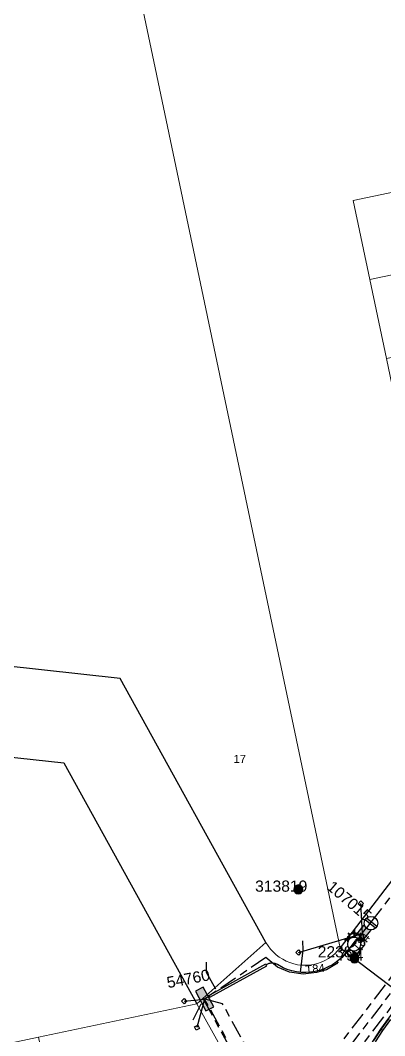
# Model space of a CAD drawing. Header units: metres. Extents: x 314590 to 317940, y 6263421 to 6264427.
# Drawn here: x 317316.8 to 317398.1, y 6264036.9 to 6264263.6 of the extents above; entities that cross this region are included whole.
import ezdxf
from ezdxf.enums import TextEntityAlignment as Align

# ---------------------------------------------------------------- set-up
doc = ezdxf.new("R2010")
doc.units = ezdxf.units.M
doc.linetypes.add('Cable Exist UG', pattern=[8.2, 4, -1.2, 1.8, -1.2])
doc.layers.get('0').update_dxf_attribs({"color": 6})
doc.layers.add('Cadastre Land Parcels_SP_EXT', color=9, linetype='Continuous', lineweight=5)
for name, color, linetype in [('Duct_SP_EXT', 7, 'Continuous'), ('Equip_LV_EXT', 7, 'Continuous'), ('Equip_SP_SL_EXT', 7, 'Continuous'), ('Mains_HV_EXT', 7, 'Continuous'), ('Mains_LV_EXT', 7, 'Continuous'), ('Services_SP_EXT', 7, 'Continuous'), ('SupportsOH_SP_TR_HV_LV_SL_EXT', 7, 'Continuous'), ('SupportsUG_SP_LV_EXT', 7, 'Continuous'), ('Trench_SP_EXT', 7, 'Continuous')]:
    doc.layers.add(name, color=color, linetype=linetype)
doc.layers.add('Features_HIDE', color=1, linetype='Continuous', plot=False)
doc.styles.add('iecARIAL', font='arial.ttf', dxfattribs={"height": 2})
doc.styles.add('POLE_LABEL', font='arial.ttf')
doc.styles.get("Standard").update_dxf_attribs({"font": 'arial.ttf'})

# ---------------------------------------------------------------- blocks, each defined once
blk = doc.blocks.new('PILLAR_EXT')
blk.add_hatch(color=256).paths.add_polyline_path([(-2.475, 0.99), (-2.475, -0.99), (2.475, -0.99), (2.475, 0.99)])
blk.add_lwpolyline([(-2.475, -0.99), (2.475, -0.99), (2.475, 0.99), (-2.475, 0.99)], close=True)
at = {"style": 'iecARIAL', "flags": 8}
blk.add_attdef('ASSET_NUM', (1.5, 3.5), '', height=2.5, dxfattribs=at)
for tag, p, flags in [('OWNED_BY', (0, -0.2), 9), ('STATE', (0, -0.4), 9), ('SUPPORT_TYPE', (0, -0.6), 9), ('STREETNAME', (0, -1.8), 9), ('SUBURB', (0, -2), 1), ('USAGE', (0, -0.8), 9), ('LEGEND', (0, -1), 9), ('LOCATION', (0, -1.2), 9), ('NOTES', (0, -1.4), 9), ('PARENT', (0, -1.6), 9)]:
    blk.add_attdef(tag, p, '', height=0.2, dxfattribs=dict(flags=flags))
blk = doc.blocks.new('SL_LANTERN_EXT')
at = {"lineweight": 40}
for p, q in [((-1.46, 5.68), (-1.06, 5.28)), ((0, 1.97), (0, 6.47)), ((1.46, 5.68), (1.06, 5.28)), ((-2.25, 4.22), (2.25, 4.22)), ((-1.46, 2.76), (-1.06, 3.16)), ((0, 0), (0, 2.72)), ((1.46, 2.76), (1.06, 3.16))]:
    blk.add_line(p, q, dxfattribs=at)
blk.add_circle((0, 4.22), 1.5, dxfattribs=at)
at = {"style": 'iecARIAL', "flags": 8}
blk.add_attdef('ASSET_NUM', (1.5, 1.5), '', height=2.5, dxfattribs=at)
for tag, p, height, flags in [('OPERATING_VOLTAGE', (0.98, -1.65), 0.2, 9), ('ORIENTATION', (0.98, -1.85), 0.2, 9), ('OWNED_BY', (0.98, -2.05), 0.2, 9), ('STATE', (0.98, -2.25), 0.2, 9), ('CONSTRUCTED_VOLTAGE', (0.98, -0.65), 0.2, 9), ('CONTROL_TYPE', (0.98, -0.85), 0.2, 9), ('LANTERN_PURPOSE', (0.98, -1.05), 0.2, 9), ('LANTERN_TYPE', (0.98, -1.25), 0.2, 9), ('NO_PHASES', (0.98, -1.45), 0.2, 9), ('USAGE', (0.98, -2.45), 0.2, 9), ('LNUMBER', (2.18, -3.25), 2.5, 8), ('CEXIST', (0.98, -2.65), 0.2, 9), ('CNEW', (0.98, -2.85), 0.2, 9), ('CNUMBER', (0.98, -3.05), 0.2, 9), ('CREMOVE', (0.98, -3.25), 0.2, 9), ('CREPLACE', (0.98, -3.45), 0.2, 9), ('LKINGHEIGHT', (0.98, -3.65), 0.2, 9), ('LBRACKET', (0.98, -3.85), 0.2, 9), ('LBRACKETVOCAB', (0.98, -4.05), 0.2, 9), ('LCATEGORY', (0.98, -4.25), 0.2, 9), ('LCHARGE1', (0.98, -4.45), 0.2, 9), ('LCHARGE1PERCENT', (0.98, -4.65), 0.2, 9), ('LCHARGE2', (0.98, -4.85), 0.2, 9), ('LCHARGE2PERCENT', (0.98, -5.05), 0.2, 9), ('LCHARGE3', (0.98, -5.25), 0.2, 9), ('LCHARGE3PERCENT', (0.98, -5.45), 0.2, 9), ('LEXIST', (0.98, -5.65), 0.2, 9), ('LLAMP', (0.98, -5.85), 0.2, 9), ('LLAMPVOCAB', (0.98, -6.05), 0.2, 9), ('LMAST', (0.98, -6.25), 0.2, 9), ('LMASTVOCAB', (0.98, -6.45), 0.2, 9), ('LNEW', (0.98, -6.65), 0.2, 9), ('LANTNUMBER', (0.98, -6.85), 0.2, 9), ('STREETNAME', (0.98, -9.25), 0.2, 9), ('LOUTREACH', (0.98, -7.25), 0.2, 9), ('LOUTREACHVOCAB', (0.98, -7.45), 0.2, 9), ('LRATECODE', (0.98, -7.65), 0.2, 9), ('LREMOVE', (0.98, -7.85), 0.2, 9), ('LREPLACE', (0.98, -8.05), 0.2, 9), ('LTYPE', (0.98, -8.25), 0.2, 9), ('LTYPEVOCAB', (0.98, -8.45), 0.2, 9), ('LEGEND', (0.98, -8.65), 0.2, 9), ('LOCATION', (0.98, -8.85), 0.2, 9), ('NOTES', (0.98, -9.05), 0.2, 9), ('SUBURB', (0.98, -9.45), 0.2, 1)]:
    blk.add_attdef(tag, p, '', height=height, dxfattribs=dict(flags=flags))
blk = doc.blocks.new('CCP_EXT')
at = {"flags": 9}
blk.add_attdef('NOTES', text='', height=0.2, dxfattribs=at).set_placement((0, -2), align=Align.MIDDLE_LEFT)
blk.add_wipeout([(0, 0.57), (0.57, 0), (0, -0.57), (-0.57, 0)])
blk.add_lwpolyline([(-0.57, 0), (0, 0.57), (0.57, 0), (0, -0.57), (-0.57, 0)])
at = {"flags": 1}
blk.add_attdef('Z', (0, 0), '', height=0.2, dxfattribs=at)
at = {"flags": 9}
for tag, p in [('CCP_TYPE', (0, 0)), ('CONSTRUCTED_VOLTAGE', (0, -0.2)), ('OPERATING_VOLTAGE', (0, -0.6)), ('ORIENTATION', (0, -0.8)), ('OWNED_BY', (0, -1)), ('STATE', (0, -1.8)), ('NO_PHASES', (0, -0.4)), ('USAGE', (0, -1.2)), ('LEGEND', (0, -1.4)), ('LIFE_SUPPORT', (0, -1.6))]:
    blk.add_attdef(tag, text='', height=0.2, dxfattribs=at).set_placement(p, align=Align.MIDDLE_LEFT)
blk = doc.blocks.new('POLE_EXT')
blk.add_hatch(color=256).paths.add_polyline_path([(-1, 0, 1), (1, 0, 1)])
blk.add_lwpolyline([(-1, 0, 1), (1, 0, 1)], format="xyb", close=True)
for tag, height, flags, p in [('pNumber', 2.5, 8, (-17.84, 2.07)), ('OWNED_BY', 0.2, 9, (1.35, -0.4)), ('SPECIAL_USE', 0.2, 9, (1.35, -0.8)), ('STATE', 0.2, 9, (1.35, -1)), ('cLV', 0.2, 9, (1.35, -1.4)), ('hDepth', 0.2, 9, (1.35, -1.6)), ('hDia', 0.2, 9, (1.35, -1.8)), ('cHV', 0.2, 9, (1.35, -2)), ('PARENT', 0.2, 9, (1.35, -0.6)), ('USAGE', 0.2, 9, (1.35, -1.2)), ('LBRACKET', 0.2, 9, (1.35, -2.2)), ('cLinedev', 0.2, 9, (1.35, -3.4)), ('pExisting', 0.2, 9, (1.35, -3.8)), ('pFooting', 0.2, 9, (1.35, -4.4)), ('pNew', 0.2, 9, (1.35, -4.6)), ('LExisting', 0.2, 9, (1.35, -2.4)), ('LANTNUMBER', 0.2, 9, (1.35, -2.6)), ('LOther', 0.2, 9, (1.35, -2.8)), ('LRemove', 0.2, 9, (1.35, -3)), ('LEGEND', 0.2, 9, (1.35, -3.2)), ('LOCATION', 0.2, 9, (1.35, -3.6)), ('PFNUMBER', 0.2, 9, (1.35, -4)), ('NEWPFNUMBER', 0.2, 9, (1.35, -4.2)), ('pRelocate', 0.2, 9, (1.35, -5)), ('pRemove', 0.2, 9, (1.35, -5.2)), ('pReplace', 0.2, 9, (1.35, -5.4)), ('pStay', 0.2, 9, (1.35, -5.6)), ('pType', 0.2, 9, (1.35, -5.8)), ('cspan', 0.2, 9, (1.35, -6)), ('STREETNAME', 0.2, 9, (1.35, -6.2)), ('SUBURB', 0.2, 9, (1.35, -6.4)), ('NOTES', 0.2, 9, (1.35, -6.6)), ('MAINTAINED_BY', 0.2, 9, (1.36, -6.81)), ('OPERATED_BY', 0.2, 9, (1.36, -7.01))]:
    blk.add_attdef(tag, text='', height=height, dxfattribs=dict(flags=flags)).set_placement(p, align=Align.MIDDLE_LEFT)
at = {"style": 'POLE_LABEL'}
for tag, height, flags, p in [('ASSET_NUM', 2.5, 8, (2, 2)), ('STRUCTURE_PLANT_NUMBER', 0.2, 9, (1.35, 0.03)), ('STREET_CODE', 0.2, 9, (1.35, -0.2))]:
    blk.add_attdef(tag, text='', height=height, dxfattribs=dict(at, flags=flags)).set_placement(p, align=Align.MIDDLE_LEFT)
at = {"flags": 1}
blk.add_attdef('Z', (1.35, -7.33), '', height=0.2, dxfattribs=at)
blk = doc.blocks.new('LV_UG_LINKS_OPEN_EXT')
for p, q in [((-0.25, 1.47), (-0.25, 2.22)), ((0.25, 1.47), (0.25, 2.22)), ((-0.25, -1.47), (-0.25, -2.22)), ((0.25, -1.47), (0.25, -2.22))]:
    blk.add_line(p, q)
at = {"flags": 9}
for tag, p in [('ACTUAL_STATUS', (0, 0)), ('CONSTRUCTED_VOLTAGE', (0, -0.2)), ('OPERATING_VOLTAGE', (0, -0.6)), ('ORIENTATION', (0, -0.8)), ('STATE', (0, -1)), ('SWITCH_TYPE', (0, -1.2)), ('NO_PHASES', (0, -0.4)), ('USAGE', (0, -1.4)), ('NOTES', (0, -1.6))]:
    blk.add_attdef(tag, text='', height=0.2, dxfattribs=at).set_placement(p, align=Align.MIDDLE_LEFT)
at = {"flags": 1}
blk.add_attdef('Z', (0, 0), '', height=0.2, dxfattribs=at)
blk.add_wipeout([(-0.25, 1.47), (-0.43, 1.43), (-0.61, 1.36), (-0.77, 1.28), (-0.93, 1.17), (-1.07, 1.05), (-1.19, 0.9), (-1.29, 0.75), (-1.38, 0.58), (-1.44, 0.4), (-1.48, 0.22), (-1.49, 0.03), (-1.49, -0.16), (-1.45, -0.34), (-1.4, -0.52), (-1.32, -0.69), (-1.23, -0.85), (-1.11, -1), (-0.98, -1.13), (-0.83, -1.24), (-0.66, -1.34), (-0.49, -1.41), (-0.31, -1.46), (-0.13, -1.49), (0.06, -1.49), (0.25, -1.47), (0.43, -1.43), (0.61, -1.36), (0.77, -1.28), (0.93, -1.17), (1.07, -1.05), (1.19, -0.9), (1.29, -0.75), (1.38, -0.58), (1.44, -0.4), (1.48, -0.22), (1.49, -0.03), (1.49, 0.16), (1.45, 0.34), (1.4, 0.52), (1.32, 0.69), (1.23, 0.85), (1.11, 1), (0.98, 1.13), (0.83, 1.24), (0.66, 1.34), (0.49, 1.41), (0.31, 1.46), (0.13, 1.49), (-0.06, 1.49)])
blk.add_lwpolyline([(0, -1.49, 1), (0, 1.49, 1)], format="xyb", close=True)
blk = doc.blocks.new('LV_UG_LINKS_CLOSED_EXT')
blk.add_wipeout([(-1.06, 1.06), (-1.18, 0.92), (-1.29, 0.76), (-1.37, 0.59), (-1.43, 0.42), (-1.48, 0.23), (-1.49, 0.05), (-1.49, -0.14), (-1.46, -0.33), (-1.41, -0.51), (-1.33, -0.68), (-1.24, -0.84), (-1.12, -0.99), (-0.99, -1.12), (-0.84, -1.24), (-0.68, -1.33), (-0.51, -1.41), (-0.33, -1.46), (-0.14, -1.49), (0.05, -1.49), (0.23, -1.48), (0.42, -1.43), (0.59, -1.37), (0.76, -1.29), (0.92, -1.18), (1.06, -1.06), (1.18, -0.92), (1.29, -0.76), (1.37, -0.59), (1.43, -0.42), (1.48, -0.23), (1.49, -0.05), (1.49, 0.14), (1.46, 0.33), (1.41, 0.51), (1.33, 0.68), (1.24, 0.84), (1.12, 0.99), (0.99, 1.12), (0.84, 1.24), (0.68, 1.33), (0.51, 1.41), (0.33, 1.46), (0.14, 1.49), (-0.05, 1.49), (-0.23, 1.48), (-0.42, 1.43), (-0.59, 1.37), (-0.76, 1.29), (-0.92, 1.18)])
for p, q in [((-0.25, -1.48), (-0.25, 1.48)), ((0.25, -1.48), (0.25, 1.48))]:
    blk.add_line(p, q)
blk.add_circle((0, 0), 1.5)
at = {"flags": 9}
for tag, p in [('ACTUAL_STATUS', (0, 0)), ('CONSTRUCTED_VOLTAGE', (0, -0.2)), ('OPERATING_VOLTAGE', (0, -0.6)), ('ORIENTATION', (0, -0.8)), ('STATE', (0, -1)), ('SWITCH_TYPE', (0, -1.2)), ('NO_PHASES', (0, -0.4)), ('USAGE', (0, -1.4)), ('NOTES', (0, -1.6))]:
    blk.add_attdef(tag, text='', height=0.2, dxfattribs=at).set_placement(p, align=Align.MIDDLE_LEFT)
at = {"flags": 1}
blk.add_attdef('Z', (0, 0), '', height=0.2, dxfattribs=at)

msp = doc.modelspace()

# ---------------------------------------------------------------- linework, layer by layer
at = {"layer": 'Cadastre Land Parcels_SP_EXT', "linetype": 'Continuous'}
for points in [[(317312.75, 6264119.57), (317339.04, 6264116.66), (317371.62, 6264057.74), (317372.12, 6264056.98), (317372.65, 6264056.26), (317373.25, 6264055.6), (317373.9, 6264054.99), (317374.6, 6264054.44), (317375.36, 6264053.96), (317376.15, 6264053.55), (317376.97, 6264053.21), (317377.83, 6264052.94), (317378.7, 6264052.76), (317379.58, 6264052.65), (317380.48, 6264052.62), (317381.37, 6264052.68), (317382.25, 6264052.81), (317383.12, 6264053.02), (317383.96, 6264053.31), (317384.78, 6264053.68), (317385.56, 6264054.11), (317386.29, 6264054.62), (317386.98, 6264055.19), (317387.62, 6264055.82), (317388.22, 6264056.51), (317388.22, 6264056.51), (317326.15, 6264351.84)], [(317326.15, 6264351.84), (317388.22, 6264056.51), (317439.5, 6264123.56), (317415.45, 6264153.37), (317402.41, 6264169.54), (317402.2, 6264170.52), (317398.51, 6264188.12), (317394.81, 6264205.74), (317391.11, 6264223.37), (317436.82, 6264232.97), (317435.1, 6264241.13), (317433.03, 6264251), (317426.43, 6264282.39)]]:
    msp.add_lwpolyline(points, dxfattribs=at)
for points in [[(317455.43, 6264144.39), (317449.24, 6264173.84), (317446.05, 6264189.02), (317441.15, 6264212.36), (317439.19, 6264221.68), (317437.15, 6264231.36), (317436.82, 6264232.97), (317391.11, 6264223.37), (317394.81, 6264205.74), (317434.59, 6264214.09), (317438.29, 6264196.47), (317441.99, 6264178.86), (317446, 6264159.77), (317450.57, 6264138), (317455.43, 6264144.39)], [(317438.29, 6264196.47), (317434.59, 6264214.09), (317394.81, 6264205.74), (317398.51, 6264188.12), (317438.29, 6264196.47)], [(317234.99, 6264018.37), (317257.16, 6264023.07), (317279.14, 6264027.77), (317301.09, 6264032.41), (317320.82, 6264036.57), (317356.18, 6264044.03), (317326.48, 6264097.82), (317251.84, 6264105.97), (317193.89, 6264085.49), (317209.22, 6264013.09), (317209.25, 6264012.92), (317234.99, 6264018.37)], [(317367.19, 6264024.21), (317356.18, 6264044.03), (317320.82, 6264036.57), (317325.28, 6264015.42), (317367.19, 6264024.21)]]:
    msp.add_lwpolyline(points, close=True, dxfattribs=at)
at = {"layer": 'Duct_SP_EXT'}
for p, q in [((317358.9, 6264045.91), (317371.57, 6264052.95)), ((317359.13, 6264045.49), (317371.8, 6264052.53)), ((317371.57, 6264052.95), (317371.69, 6264052.74)), ((317371.8, 6264052.53), (317371.69, 6264052.74)), ((317358.9, 6264045.91), (317359.02, 6264045.7)), ((317359.13, 6264045.49), (317359.02, 6264045.7)), ((317397.35, 6264038.32), (317399.1, 6264040.78)), ((317397.75, 6264038.04), (317399.49, 6264040.5)), ((317395.67, 6264035.81), (317397.35, 6264038.32)), ((317396.07, 6264035.55), (317397.75, 6264038.04)), ((317397.35, 6264038.32), (317397.55, 6264038.18)), ((317397.75, 6264038.04), (317397.55, 6264038.18))]:
    msp.add_line(p, q, dxfattribs=at)
at = {"layer": 'Features_HIDE', "linetype": 'Continuous'}
msp.add_lwpolyline([(317312.75, 6264119.57), (317249.43, 6264126.47), (317189.66, 6264105.35), (317191.97, 6264094.42), (317193.89, 6264085.49), (317251.84, 6264105.97), (317326.48, 6264097.82), (317356.18, 6264044.03), (317371.62, 6264057.74), (317339.04, 6264116.66), (317312.75, 6264119.57)], close=True, dxfattribs=at)
msp.add_lwpolyline([(317358.24, 6264053.33), (317358.28, 6264051.1), (317360.34, 6264047.39)], dxfattribs=at)
at = {"layer": 'Trench_SP_EXT', "linetype": 'Cable Exist UG'}
for points in [[(317371.97, 6264052.9), (317371.69, 6264052.74)], [(317359.02, 6264045.7), (317357.63, 6264044.93)]]:
    msp.add_lwpolyline(points, dxfattribs=at)
msp.add_lwpolyline([(317371.97, 6264052.9, -0.225537), (317374.19, 6264052.78)], format="xyb", dxfattribs=at)

# ---------------------------------------------------------------- block references
at = {"layer": 'Equip_SP_SL_EXT'}
ref = msp.add_blockref('SL_LANTERN_EXT', (317391.39, 6264054.15), dxfattribs=at)
ref.add_attrib('ASSET_NUM', '22389', dxfattribs={"layer": '0', "height": 2.5, "rotation": 0.1037, "style": 'iecARIAL'}).set_placement((317392.89, 6264055.65), align=Align.MIDDLE_RIGHT)
at = {"layer": 'SupportsOH_SP_TR_HV_LV_SL_EXT'}
ref = msp.add_blockref('POLE_EXT', (317378.86, 6264069.55), dxfattribs=at)
ref.add_attrib('ASSET_NUM', '313819', dxfattribs={"layer": '0', "height": 2.5, "style": 'POLE_LABEL'}).set_placement((317380.86, 6264070.3), align=Align.MIDDLE_RIGHT)
ref = msp.add_blockref('POLE_EXT', (317391.39, 6264054.15), dxfattribs=at)
ref.add_attrib('ASSET_NUM', '794', dxfattribs={"layer": '0', "height": 2.5, "rotation": 0.0875, "style": 'POLE_LABEL'}).set_placement((317393.39, 6264054.9), align=Align.MIDDLE_RIGHT)
at = {"layer": 'SupportsUG_SP_LV_EXT'}
ref = msp.add_blockref('PILLAR_EXT', (317393.18, 6264059.69), dxfattribs=dict(at, rotation=51.2008593425715))
ref.add_attrib('ASSET_NUM', '107015', dxfattribs={"layer": '0', "height": 2.5, "rotation": 319.489, "style": 'iecARIAL'}).set_placement((317394.68, 6264063.19), align=Align.MIDDLE_RIGHT)
ref = msp.add_blockref('PILLAR_EXT', (317357.92, 6264045.09), dxfattribs=dict(at, rotation=297.926125352822))
ref.add_attrib('ASSET_NUM', '54760', dxfattribs={"layer": '0', "height": 2.5, "rotation": 10.8482, "style": 'iecARIAL'}).set_placement((317359.42, 6264048.59), align=Align.BOTTOM_RIGHT)

# ---------------------------------------------------------------- texts
at = {"layer": 'Cadastre Land Parcels_SP_EXT'}
msp.add_text('17', height=1.8, dxfattribs=at).set_placement((317364.38, 6264097.8))
at = {"layer": 'Mains_LV_EXT'}
msp.add_text('T84', height=1.8, rotation=6.0204, dxfattribs=at).set_placement((317380.53, 6264050.73))

# ---------------------------------------------------------------- next in the draw order: block references
at = {"layer": 'Features_HIDE'}
msp.add_blockref('CCP_EXT', (317353.35, 6264044.62), dxfattribs=at)
at = {"layer": 'Features_HIDE', "rotation": 253.9423290224225}
msp.add_blockref('CCP_EXT', (317356.22, 6264038.7), dxfattribs=at)
at = {"layer": 'Services_SP_EXT'}
for p, rotation in [((317392.8, 6264066.41), 273.2008592993208), ((317378.85, 6264055.48), 90.0000000000002)]:
    msp.add_blockref('CCP_EXT', p, dxfattribs=dict(at, rotation=rotation))

# ---------------------------------------------------------------- next in the draw order: linework, layer by layer
at = {"layer": 'Duct_SP_EXT', "linetype": 'Continuous'}
msp.add_lwpolyline([(317379.79, 6264058.11), (317379.83, 6264056.03), (317379.27, 6264051.06)], dxfattribs=at)
at = {"layer": 'Features_HIDE', "linetype": 'Continuous'}
msp.add_lwpolyline([(317439.5, 6264123.56), (317388.22, 6264056.51), (317397.15, 6264049.72), (317404.27, 6264044.32)], dxfattribs=at)
at = {"layer": 'Features_HIDE'}
for points in [[(317353.35, 6264044.62), (317357.92, 6264045.09)], [(317357.92, 6264045.09), (317356.22, 6264038.7)]]:
    msp.add_lwpolyline(points, dxfattribs=at)
at = {"layer": 'Features_HIDE', "linetype": 'Cable Exist UG'}
for points in [[(317355.35, 6264040.48), (317357.63, 6264044.93)], [(317357.66, 6264044.95), (317368.96, 6264024.62)]]:
    msp.add_lwpolyline(points, dxfattribs=at)
at = {"layer": 'Mains_LV_EXT', "linetype": 'Cable Exist UG'}
for points in [[(317369.15, 6264024.7), (317357.92, 6264045.09)], [(317360.86, 6263972.09), (317368.28, 6264018.42), (317372.77, 6264021.82), (317371.29, 6264029.12), (317370.01, 6264029.44), (317361.92, 6264044.02), (317357.92, 6264045.09)]]:
    msp.add_lwpolyline(points, dxfattribs=at)

# ---------------------------------------------------------------- next in the draw order: block references
at = {"layer": 'Equip_LV_EXT', "rotation": 51.2008593425715}
msp.add_blockref('LV_UG_LINKS_OPEN_EXT', (317391.3, 6264057.36), dxfattribs=at)

# ---------------------------------------------------------------- next in the draw order: linework, layer by layer
at = {"layer": 'Trench_SP_EXT', "linetype": 'Cable Exist UG'}
for points in [[(317391.5, 6264058.1), (317389.53, 6264055.53), (317388.86, 6264054.74), (317388.12, 6264054.02), (317387.32, 6264053.35), (317386.45, 6264052.76), (317385.54, 6264052.25), (317384.58, 6264051.82), (317383.6, 6264051.48), (317382.58, 6264051.23), (317381.54, 6264051.07), (317380.5, 6264051.01), (317379.46, 6264051.04), (317378.42, 6264051.17), (317377.39, 6264051.39), (317376.39, 6264051.7), (317375.43, 6264052.09), (317374.19, 6264052.78)], [(317393.4, 6264058.52), (317394.23, 6264057.89)]]:
    msp.add_lwpolyline(points, dxfattribs=at)
msp.add_lwpolyline([(317391.5, 6264058.1, -0.330092), (317393.4, 6264058.52)], format="xyb", dxfattribs=at)

# ---------------------------------------------------------------- next in the draw order: block references
at = {"layer": 'Equip_LV_EXT', "rotation": 51.2008593425715}
msp.add_blockref('LV_UG_LINKS_CLOSED_EXT', (317395.06, 6264062.03), dxfattribs=at)

# ---------------------------------------------------------------- next in the draw order: linework, layer by layer
at = {"layer": 'Features_HIDE', "linetype": 'Cable Exist UG'}
for points in [[(317522.98, 6264255.11), (317528.52, 6264228.82), (317525.78, 6264225.21), (317533.9, 6264218.92), (317533.9, 6264218.92), (317525.64, 6264208.11), (317523.2, 6264204.85), (317499.8, 6264174.23), (317488.27, 6264159.13), (317476.73, 6264144.03), (317472.48, 6264138.47), (317468.87, 6264133.81), (317467.36, 6264135.07), (317467.36, 6264135.07), (317382.73, 6264024.64)], [(317380.9, 6264025.55), (317466.97, 6264137.81), (317468.53, 6264136.59), (317470.89, 6264139.68), (317475.14, 6264145.24), (317486.68, 6264160.34), (317498.21, 6264175.44), (317499.12, 6264176.64), (317499.12, 6264176.64), (317521.6, 6264206.06), (317524.04, 6264209.32), (317531.1, 6264218.55), (317523.99, 6264224.07), (317523.06, 6264224.82), (317523.06, 6264224.82), (317526.38, 6264229.29), (317521.25, 6264253.79)], [(317383.68, 6263981.64), (317378.98, 6263983.9), (317378.98, 6263983.9), (317380.31, 6263992.15), (317385.03, 6264021.49), (317394.5, 6264034.08), (317394.5, 6264034.08), (317395.62, 6264035.84), (317397.3, 6264038.35), (317399.05, 6264040.81), (317400.86, 6264043.23), (317402.34, 6264045.11), (317415.34, 6264062.16)], [(317393.07, 6264059.62), (317387.37, 6264052.94), (317385.16, 6264051.64), (317382.92, 6264050.98), (317379.94, 6264050.61), (317376.87, 6264051.11), (317374.23, 6264052.24), (317371.63, 6264054.38), (317357.92, 6264045.09)]]:
    msp.add_lwpolyline(points, dxfattribs=at)
at = {"layer": 'Mains_HV_EXT', "linetype": 'Cable Exist UG'}
msp.add_lwpolyline([(317508.5, 6264208.72), (317456.74, 6264140.58), (317467.67, 6264132.22), (317384.32, 6264023.43)], dxfattribs=at)
at = {"layer": 'Mains_LV_EXT', "linetype": 'Cable Exist UG'}
for points in [[(317393.17, 6264059.84), (317395.05, 6264062.16), (317395.05, 6264062.16), (317425.65, 6264102.16), (317429.03, 6264103.28), (317429.03, 6264103.28), (317441.85, 6264120.04), (317441.22, 6264122.53)], [(317393.17, 6264059.72), (317393.64, 6264057.2), (317393.64, 6264057.2), (317392.01, 6264055.29), (317391.39, 6264054.16)]]:
    msp.add_lwpolyline(points, dxfattribs=at)
at = {"layer": 'Services_SP_EXT'}
for points in [[(317393.18, 6264059.69), (317392.8, 6264066.41)], [(317378.85, 6264055.48), (317393.18, 6264059.69)]]:
    msp.add_lwpolyline(points, dxfattribs=at)

# ---------------------------------------------------------------- next in the draw order: texts
at = {"layer": 'Mains_LV_EXT'}
msp.add_text('T84', height=1.8, rotation=49.5561, dxfattribs=at).set_placement((317392.19, 6264055.51))

doc.saveas('drawing.dxf')
